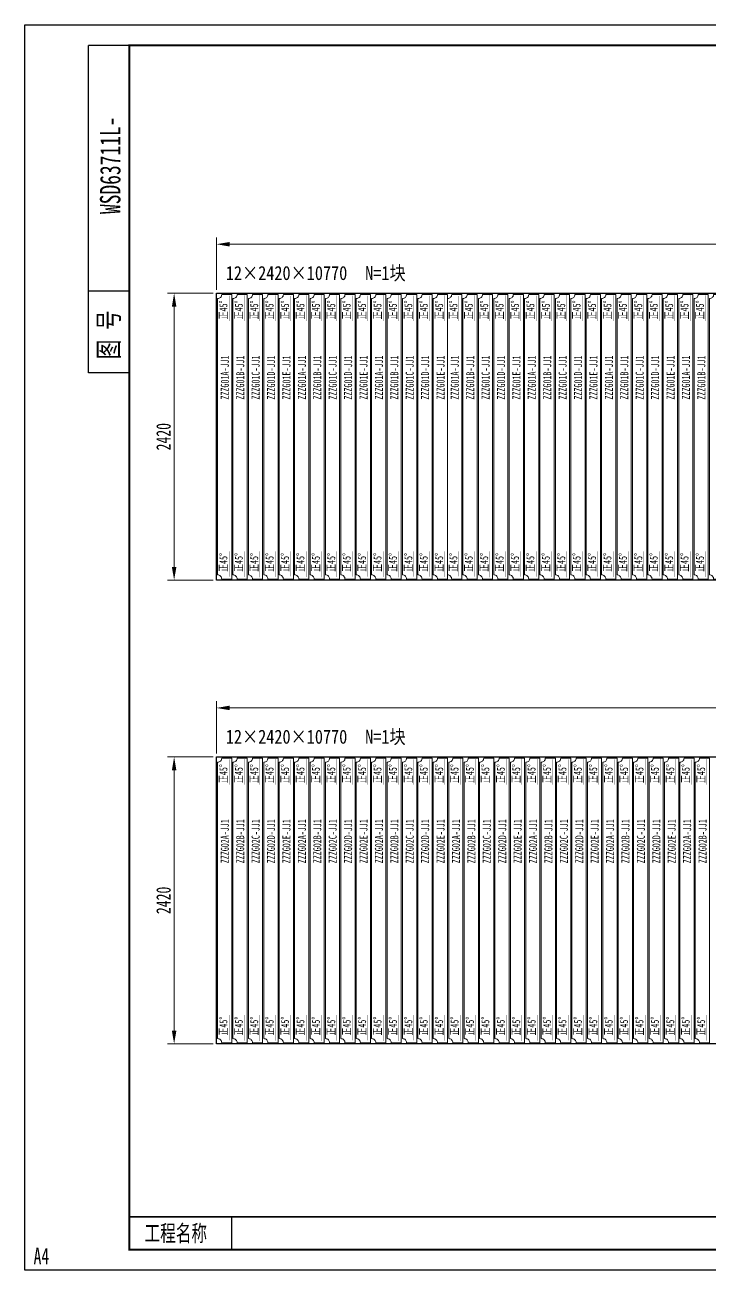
# Model space of a CAD drawing. Extents: x 1629247 to 2251351, y -601856 to -65897.
# Drawn here: x 1864821 to 1870601, y -381680 to -371180 of the extents above; entities that cross this region are included whole.
import ezdxf
from ezdxf.enums import TextEntityAlignment as Align

# ---------------------------------------------------------------- set-up
doc = ezdxf.new("R2010")
doc.units = 0
doc.header["$LTSCALE"] = 2
doc.header["$MEASUREMENT"] = 0
doc.header["$PDMODE"] = 35
doc.header["$PDSIZE"] = 50
doc.linetypes.add('PHANTOM', pattern=[63.5, 31.75, -6.35, 6.35, -6.35, 6.35, -6.35])
doc.layers.get('0').update_dxf_attribs({"linetype": 'CONTINUOUS'})
doc.layers.get('Defpoints').update_dxf_attribs({"linetype": 'CONTINUOUS'})
doc.layers.add('2细线层', color=41, linetype='CONTINUOUS', lineweight=15)
doc.layers.add('标注层', color=3, linetype='CONTINUOUS', lineweight=13)
doc.layers.add('A3', color=7, linetype='CONTINUOUS')
doc.styles.add('仿宋', font='仿宋_GB2312_1.ttf', dxfattribs={"width": 0.7})
doc.dimstyles.new('标准标注样式-45', dxfattribs={"dimscale": 45, "dimtxt": 2.7, "dimasz": 2.5, "dimexe": 1.25, "dimexo": 0.625, "dimtad": 1, "dimdec": 0, "dimdsep": 46, "dimtxsty": '仿宋', "dimcen": 2.5, "dimclrd": 3, "dimclre": 3, "dimclrt": 4, "dimazin": 0, "dimtfac": 1, "dimtdec": 0, "dimtmove": 0, "dimatfit": 3, "dimfxl": 1.25, "dimlwd": 13, "dimlwe": 13, "dimarcsym": 0})

# ---------------------------------------------------------------- blocks, each defined once
blk = doc.blocks.new('tukuangA4-')
at = {"layer": 'A3'}
for p, q in [((537, 7565), (537, 10327)), ((882, 10327), (537, 10327)), ((882, 8256), (537, 8256)), ((882, 7565), (537, 7565)), ((1745, 173), (1745, 449))]:
    blk.add_line(p, q, dxfattribs=at)
blk.add_lwpolyline([(14850, 10500), (14850, 0), (0, 0), (0, 10500)], close=True, dxfattribs=at)
for points, const_width in [([(882, 10327), (14677, 10327), (14677, 173), (882, 173), (882, 10327)], 17.3), ([(882, 449), (14677, 449)], 13.8)]:
    blk.add_lwpolyline(points, dxfattribs=dict(at, const_width=const_width))
at = {"layer": 'A3', "color": 7, "linetype": 'Continuous', "style": '仿宋', "width": 0.7}
blk.add_text('WSD63711L-', height=172.6, rotation=90, dxfattribs=at).set_placement((806, 9316), align=Align.CENTER)
blk.add_text('图 号', height=172.6, rotation=90, dxfattribs=at).set_placement((793, 7681))
blk.add_text('工程名称', height=138.1, dxfattribs=at).set_placement((1009, 242))
blk.add_text('A4', height=138.1, dxfattribs=at).set_placement((139, 50), align=Align.CENTER)
blk = doc.blocks.new('*D196')
at = {"color": 3, "lineweight": 13, "ltscale": 3}
for p, q in [((1866436, -373415), (1866436, -372974)), ((1877206, -373415), (1877206, -372974))]:
    blk.add_line(p, q, dxfattribs=at)
at = {"color": 3, "linetype": 'ByBlock', "lineweight": 13, "ltscale": 3}
blk.add_line((1877094, -373030), (1866549, -373030), dxfattribs=at)
at = {"color": 3, "ltscale": 3}
for points in [[(1866549, -373011), (1866549, -373049), (1866436, -373030)], [(1877094, -373011), (1877094, -373049), (1877206, -373030)]]:
    blk.add_solid(points, dxfattribs=at)
at = {"layer": 'Defpoints', "color": 0, "ltscale": 3}
for p in [(1866436, -373030), (1866436, -373443), (1877206, -373443)]:
    blk.add_point(p, dxfattribs=at)
at = {"color": 4, "ltscale": 3, "insert": (1871821, -372941), "char_height": 121.5, "attachment_point": 5, "style": '仿宋'}
blk.add_mtext('10770', dxfattribs=at)
blk = doc.blocks.new('*D197')
at = {"color": 3, "lineweight": 13, "ltscale": 3}
for p, q in [((1866408, -373443), (1866024, -373443)), ((1866408, -375863), (1866024, -375863))]:
    blk.add_line(p, q, dxfattribs=at)
at = {"color": 3, "linetype": 'ByBlock', "lineweight": 13, "ltscale": 3}
blk.add_line((1866080, -373556), (1866080, -375751), dxfattribs=at)
at = {"color": 3, "ltscale": 3}
for points in [[(1866061, -373556), (1866099, -373556), (1866080, -373443)], [(1866061, -375751), (1866099, -375751), (1866080, -375863)]]:
    blk.add_solid(points, dxfattribs=at)
at = {"layer": 'Defpoints', "color": 0, "ltscale": 3}
for p in [(1866436, -373443), (1866080, -375863), (1866436, -375863)]:
    blk.add_point(p, dxfattribs=at)
at = {"color": 4, "ltscale": 3, "insert": (1865991, -374653), "char_height": 121.5, "attachment_point": 5, "rotation": 90, "style": '仿宋'}
blk.add_mtext('2420', dxfattribs=at)
blk = doc.blocks.new('*D198')
at = {"color": 3, "lineweight": 13, "ltscale": 3}
for p, q in [((1866436, -377325), (1866436, -376884)), ((1877206, -377325), (1877206, -376884))]:
    blk.add_line(p, q, dxfattribs=at)
at = {"color": 3, "linetype": 'ByBlock', "lineweight": 13, "ltscale": 3}
blk.add_line((1877094, -376940), (1866549, -376940), dxfattribs=at)
at = {"color": 3, "ltscale": 3}
for points in [[(1866549, -376921), (1866549, -376959), (1866436, -376940)], [(1877094, -376921), (1877094, -376959), (1877206, -376940)]]:
    blk.add_solid(points, dxfattribs=at)
at = {"layer": 'Defpoints', "color": 0, "ltscale": 3}
for p in [(1866436, -376940), (1866436, -377353), (1877206, -377353)]:
    blk.add_point(p, dxfattribs=at)
at = {"color": 4, "ltscale": 3, "insert": (1871821, -376851), "char_height": 121.5, "attachment_point": 5, "style": '仿宋'}
blk.add_mtext('10770', dxfattribs=at)
blk = doc.blocks.new('*D199')
at = {"color": 3, "lineweight": 13, "ltscale": 3}
for p, q in [((1866408, -377353), (1866024, -377353)), ((1866408, -379773), (1866024, -379773))]:
    blk.add_line(p, q, dxfattribs=at)
at = {"color": 3, "linetype": 'ByBlock', "lineweight": 13, "ltscale": 3}
blk.add_line((1866080, -377466), (1866080, -379661), dxfattribs=at)
at = {"color": 3, "ltscale": 3}
for points in [[(1866061, -377466), (1866099, -377466), (1866080, -377353)], [(1866061, -379661), (1866099, -379661), (1866080, -379773)]]:
    blk.add_solid(points, dxfattribs=at)
at = {"layer": 'Defpoints', "color": 0, "ltscale": 3}
for p in [(1866436, -377353), (1866080, -379773), (1866436, -379773)]:
    blk.add_point(p, dxfattribs=at)
at = {"color": 4, "ltscale": 3, "insert": (1865991, -378563), "char_height": 121.5, "attachment_point": 5, "rotation": 90, "style": '仿宋'}
blk.add_mtext('2420', dxfattribs=at)

msp = doc.modelspace()

# ---------------------------------------------------------------- linework, layer by layer
at = {"color": 8, "ltscale": 3}
for points in [[(1877206.3, -373443.2), (1877206.3, -375863.2), (1866436.3, -375863.2), (1866436.3, -373443.2)], [(1877206.3, -377353.3), (1877206.3, -379773.3), (1866436.3, -379773.3), (1866436.3, -377353.3)]]:
    msp.add_lwpolyline(points, close=True, dxfattribs=at)
at = {"layer": '2细线层', "color": 1, "ltscale": 3}
for points in [[(1866446.3, -373488.2), (1866446.3, -375818.2, -0.4142136), (1866481.3, -375853.2), (1866566.3, -375853.2), (1866566.3, -373453.2), (1866481.3, -373453.2, -0.4142136)], [(1866576.3, -373488.2), (1866576.3, -375818.2, -0.4142136), (1866611.3, -375853.2), (1866696.3, -375853.2), (1866696.3, -373453.2), (1866611.3, -373453.2, -0.4142136)], [(1866706.3, -373488.2), (1866706.3, -375818.2, -0.4142136), (1866741.3, -375853.2), (1866826.3, -375853.2), (1866826.3, -373453.2), (1866741.3, -373453.2, -0.4142136)], [(1866836.3, -373488.2), (1866836.3, -375818.2, -0.4142136), (1866871.3, -375853.2), (1866956.3, -375853.2), (1866956.3, -373453.2), (1866871.3, -373453.2, -0.4142136)], [(1866966.3, -373488.2), (1866966.3, -375818.2, -0.4142136), (1867001.3, -375853.2), (1867086.3, -375853.2), (1867086.3, -373453.2), (1867001.3, -373453.2, -0.4142136)], [(1867096.3, -373488.2), (1867096.3, -375818.2, -0.4142136), (1867131.3, -375853.2), (1867216.3, -375853.2), (1867216.3, -373453.2), (1867131.3, -373453.2, -0.4142136)], [(1867226.3, -373488.2), (1867226.3, -375818.2, -0.4142136), (1867261.3, -375853.2), (1867346.3, -375853.2), (1867346.3, -373453.2), (1867261.3, -373453.2, -0.4142136)], [(1867356.3, -373488.2), (1867356.3, -375818.2, -0.4142136), (1867391.3, -375853.2), (1867476.3, -375853.2), (1867476.3, -373453.2), (1867391.3, -373453.2, -0.4142136)], [(1867486.3, -373488.2), (1867486.3, -375818.2, -0.4142136), (1867521.3, -375853.2), (1867606.3, -375853.2), (1867606.3, -373453.2), (1867521.3, -373453.2, -0.4142136)], [(1867616.3, -373488.2), (1867616.3, -375818.2, -0.4142136), (1867651.3, -375853.2), (1867736.3, -375853.2), (1867736.3, -373453.2), (1867651.3, -373453.2, -0.4142136)], [(1867746.3, -373488.2), (1867746.3, -375818.2, -0.4142136), (1867781.3, -375853.2), (1867866.3, -375853.2), (1867866.3, -373453.2), (1867781.3, -373453.2, -0.4142136)], [(1867876.3, -373488.2), (1867876.3, -375818.2, -0.4142136), (1867911.3, -375853.2), (1867996.3, -375853.2), (1867996.3, -373453.2), (1867911.3, -373453.2, -0.4142136)], [(1868006.3, -373488.2), (1868006.3, -375818.2, -0.4142136), (1868041.3, -375853.2), (1868126.3, -375853.2), (1868126.3, -373453.2), (1868041.3, -373453.2, -0.4142136)], [(1868136.3, -373488.2), (1868136.3, -375818.2, -0.4142136), (1868171.3, -375853.2), (1868256.3, -375853.2), (1868256.3, -373453.2), (1868171.3, -373453.2, -0.4142136)], [(1868266.3, -373488.2), (1868266.3, -375818.2, -0.4142136), (1868301.3, -375853.2), (1868386.3, -375853.2), (1868386.3, -373453.2), (1868301.3, -373453.2, -0.4142136)], [(1868386.3, -373488.2), (1868386.3, -375818.2, -0.4142136), (1868421.3, -375853.2), (1868506.3, -375853.2), (1868506.3, -373453.2), (1868421.3, -373453.2, -0.4142136)], [(1868516.3, -373488.2), (1868516.3, -375818.2, -0.4142136), (1868551.3, -375853.2), (1868636.3, -375853.2), (1868636.3, -373453.2), (1868551.3, -373453.2, -0.4142136)], [(1868646.3, -373488.2), (1868646.3, -375818.2, -0.4142136), (1868681.3, -375853.2), (1868766.3, -375853.2), (1868766.3, -373453.2), (1868681.3, -373453.2, -0.4142136)], [(1868776.3, -373488.2), (1868776.3, -375818.2, -0.4142136), (1868811.3, -375853.2), (1868896.3, -375853.2), (1868896.3, -373453.2), (1868811.3, -373453.2, -0.4142136)], [(1868906.3, -373488.2), (1868906.3, -375818.2, -0.4142136), (1868941.3, -375853.2), (1869026.3, -375853.2), (1869026.3, -373453.2), (1868941.3, -373453.2, -0.4142136)], [(1869036.3, -373488.2), (1869036.3, -375818.2, -0.4142136), (1869071.3, -375853.2), (1869156.3, -375853.2), (1869156.3, -373453.2), (1869071.3, -373453.2, -0.4142136)], [(1869166.3, -373488.2), (1869166.3, -375818.2, -0.4142136), (1869201.3, -375853.2), (1869286.3, -375853.2), (1869286.3, -373453.2), (1869201.3, -373453.2, -0.4142136)], [(1869296.3, -373488.2), (1869296.3, -375818.2, -0.4142136), (1869331.3, -375853.2), (1869416.3, -375853.2), (1869416.3, -373453.2), (1869331.3, -373453.2, -0.4142136)], [(1869426.3, -373488.2), (1869426.3, -375818.2, -0.4142136), (1869461.3, -375853.2), (1869546.3, -375853.2), (1869546.3, -373453.2), (1869461.3, -373453.2, -0.4142136)], [(1869556.3, -373488.2), (1869556.3, -375818.2, -0.4142136), (1869591.3, -375853.2), (1869676.3, -375853.2), (1869676.3, -373453.2), (1869591.3, -373453.2, -0.4142136)], [(1869686.3, -373488.2), (1869686.3, -375818.2, -0.4142136), (1869721.3, -375853.2), (1869806.3, -375853.2), (1869806.3, -373453.2), (1869721.3, -373453.2, -0.4142136)], [(1869816.3, -373488.2), (1869816.3, -375818.2, -0.4142136), (1869851.3, -375853.2), (1869936.3, -375853.2), (1869936.3, -373453.2), (1869851.3, -373453.2, -0.4142136)], [(1869946.3, -373488.2), (1869946.3, -375818.2, -0.4142136), (1869981.3, -375853.2), (1870066.3, -375853.2), (1870066.3, -373453.2), (1869981.3, -373453.2, -0.4142136)], [(1870076.3, -373488.2), (1870076.3, -375818.2, -0.4142136), (1870111.3, -375853.2), (1870196.3, -375853.2), (1870196.3, -373453.2), (1870111.3, -373453.2, -0.4142136)], [(1870206.3, -373488.2), (1870206.3, -375818.2, -0.4142136), (1870241.3, -375853.2), (1870326.3, -375853.2), (1870326.3, -373453.2), (1870241.3, -373453.2, -0.4142136)], [(1870336.3, -373488.2), (1870336.3, -375818.2, -0.4142136), (1870371.3, -375853.2), (1870456.3, -375853.2), (1870456.3, -373453.2), (1870371.3, -373453.2, -0.4142136)], [(1870466.3, -373488.2), (1870466.3, -375818.2, -0.4142136), (1870501.3, -375853.2), (1870586.3, -375853.2), (1870586.3, -373453.2), (1870501.3, -373453.2, -0.4142136)], [(1870596.3, -373488.2), (1870596.3, -375818.2, -0.4142136), (1870631.3, -375853.2), (1870716.3, -375853.2), (1870716.3, -373453.2), (1870631.3, -373453.2, -0.4142136)], [(1866446.3, -377398.3), (1866446.3, -379728.3, -0.4142136), (1866481.3, -379763.3), (1866566.3, -379763.3), (1866566.3, -377363.3), (1866481.3, -377363.3, -0.4142136)], [(1866576.3, -377398.3), (1866576.3, -379728.3, -0.4142136), (1866611.3, -379763.3), (1866696.3, -379763.3), (1866696.3, -377363.3), (1866611.3, -377363.3, -0.4142136)], [(1866706.3, -377398.3), (1866706.3, -379728.3, -0.4142136), (1866741.3, -379763.3), (1866826.3, -379763.3), (1866826.3, -377363.3), (1866741.3, -377363.3, -0.4142136)], [(1866836.3, -377398.3), (1866836.3, -379728.3, -0.4142136), (1866871.3, -379763.3), (1866956.3, -379763.3), (1866956.3, -377363.3), (1866871.3, -377363.3, -0.4142136)], [(1866966.3, -377398.3), (1866966.3, -379728.3, -0.4142136), (1867001.3, -379763.3), (1867086.3, -379763.3), (1867086.3, -377363.3), (1867001.3, -377363.3, -0.4142136)], [(1867096.3, -377398.3), (1867096.3, -379728.3, -0.4142136), (1867131.3, -379763.3), (1867216.3, -379763.3), (1867216.3, -377363.3), (1867131.3, -377363.3, -0.4142136)], [(1867226.3, -377398.3), (1867226.3, -379728.3, -0.4142136), (1867261.3, -379763.3), (1867346.3, -379763.3), (1867346.3, -377363.3), (1867261.3, -377363.3, -0.4142136)], [(1867356.3, -377398.3), (1867356.3, -379728.3, -0.4142136), (1867391.3, -379763.3), (1867476.3, -379763.3), (1867476.3, -377363.3), (1867391.3, -377363.3, -0.4142136)], [(1867486.3, -377398.3), (1867486.3, -379728.3, -0.4142136), (1867521.3, -379763.3), (1867606.3, -379763.3), (1867606.3, -377363.3), (1867521.3, -377363.3, -0.4142136)], [(1867616.3, -377398.3), (1867616.3, -379728.3, -0.4142136), (1867651.3, -379763.3), (1867736.3, -379763.3), (1867736.3, -377363.3), (1867651.3, -377363.3, -0.4142136)], [(1867746.3, -377398.3), (1867746.3, -379728.3, -0.4142136), (1867781.3, -379763.3), (1867866.3, -379763.3), (1867866.3, -377363.3), (1867781.3, -377363.3, -0.4142136)], [(1867876.3, -377398.3), (1867876.3, -379728.3, -0.4142136), (1867911.3, -379763.3), (1867996.3, -379763.3), (1867996.3, -377363.3), (1867911.3, -377363.3, -0.4142136)], [(1868006.3, -377398.3), (1868006.3, -379728.3, -0.4142136), (1868041.3, -379763.3), (1868126.3, -379763.3), (1868126.3, -377363.3), (1868041.3, -377363.3, -0.4142136)], [(1868136.3, -377398.3), (1868136.3, -379728.3, -0.4142136), (1868171.3, -379763.3), (1868256.3, -379763.3), (1868256.3, -377363.3), (1868171.3, -377363.3, -0.4142136)], [(1868266.3, -377398.3), (1868266.3, -379728.3, -0.4142136), (1868301.3, -379763.3), (1868386.3, -379763.3), (1868386.3, -377363.3), (1868301.3, -377363.3, -0.4142136)], [(1868396.3, -377398.3), (1868396.3, -379728.3, -0.4142136), (1868431.3, -379763.3), (1868516.3, -379763.3), (1868516.3, -377363.3), (1868431.3, -377363.3, -0.4142136)], [(1868526.3, -377398.3), (1868526.3, -379728.3, -0.4142136), (1868561.3, -379763.3), (1868646.3, -379763.3), (1868646.3, -377363.3), (1868561.3, -377363.3, -0.4142136)], [(1868656.3, -377398.3), (1868656.3, -379728.3, -0.4142136), (1868691.3, -379763.3), (1868776.3, -379763.3), (1868776.3, -377363.3), (1868691.3, -377363.3, -0.4142136)], [(1868786.3, -377398.3), (1868786.3, -379728.3, -0.4142136), (1868821.3, -379763.3), (1868906.3, -379763.3), (1868906.3, -377363.3), (1868821.3, -377363.3, -0.4142136)], [(1868916.3, -377398.3), (1868916.3, -379728.3, -0.4142136), (1868951.3, -379763.3), (1869036.3, -379763.3), (1869036.3, -377363.3), (1868951.3, -377363.3, -0.4142136)], [(1869046.3, -377398.3), (1869046.3, -379728.3, -0.4142136), (1869081.3, -379763.3), (1869166.3, -379763.3), (1869166.3, -377363.3), (1869081.3, -377363.3, -0.4142136)], [(1869176.3, -377398.3), (1869176.3, -379728.3, -0.4142136), (1869211.3, -379763.3), (1869296.3, -379763.3), (1869296.3, -377363.3), (1869211.3, -377363.3, -0.4142136)], [(1869306.3, -377398.3), (1869306.3, -379728.3, -0.4142136), (1869341.3, -379763.3), (1869426.3, -379763.3), (1869426.3, -377363.3), (1869341.3, -377363.3, -0.4142136)], [(1869436.3, -377398.3), (1869436.3, -379728.3, -0.4142136), (1869471.3, -379763.3), (1869556.3, -379763.3), (1869556.3, -377363.3), (1869471.3, -377363.3, -0.4142136)], [(1869566.3, -377398.3), (1869566.3, -379728.3, -0.4142136), (1869601.3, -379763.3), (1869686.3, -379763.3), (1869686.3, -377363.3), (1869601.3, -377363.3, -0.4142136)], [(1869696.3, -377398.3), (1869696.3, -379728.3, -0.4142136), (1869731.3, -379763.3), (1869816.3, -379763.3), (1869816.3, -377363.3), (1869731.3, -377363.3, -0.4142136)], [(1869826.3, -377398.3), (1869826.3, -379728.3, -0.4142136), (1869861.3, -379763.3), (1869946.3, -379763.3), (1869946.3, -377363.3), (1869861.3, -377363.3, -0.4142136)], [(1869956.3, -377398.3), (1869956.3, -379728.3, -0.4142136), (1869991.3, -379763.3), (1870076.3, -379763.3), (1870076.3, -377363.3), (1869991.3, -377363.3, -0.4142136)], [(1870086.3, -377398.3), (1870086.3, -379728.3, -0.4142136), (1870121.3, -379763.3), (1870206.3, -379763.3), (1870206.3, -377363.3), (1870121.3, -377363.3, -0.4142136)], [(1870216.3, -377398.3), (1870216.3, -379728.3, -0.4142136), (1870251.3, -379763.3), (1870336.3, -379763.3), (1870336.3, -377363.3), (1870251.3, -377363.3, -0.4142136)], [(1870346.3, -377398.3), (1870346.3, -379728.3, -0.4142136), (1870381.3, -379763.3), (1870466.3, -379763.3), (1870466.3, -377363.3), (1870381.3, -377363.3, -0.4142136)], [(1870476.3, -377398.3), (1870476.3, -379728.3, -0.4142136), (1870511.3, -379763.3), (1870596.3, -379763.3), (1870596.3, -377363.3), (1870511.3, -377363.3, -0.4142136)]]:
    msp.add_lwpolyline(points, format="xyb", close=True, dxfattribs=at)
at = {"layer": '标注层', "color": 42}
for points in [[(1866543, -373457.3, 0, 13.9, 0), (1866543, -373498.9, 2.78, 2.78, 0), (1866543, -373677.1, 2.78, 2.78, 0)], [(1866673, -373457.3, 0, 13.9, 0), (1866673, -373498.9, 2.78, 2.78, 0), (1866673, -373677.1, 2.78, 2.78, 0)], [(1866803, -373457.3, 0, 13.9, 0), (1866803, -373498.9, 2.78, 2.78, 0), (1866803, -373677.1, 2.78, 2.78, 0)], [(1866933, -373457.3, 0, 13.9, 0), (1866933, -373498.9, 2.78, 2.78, 0), (1866933, -373677.1, 2.78, 2.78, 0)], [(1867063, -373457.3, 0, 13.9, 0), (1867063, -373498.9, 2.78, 2.78, 0), (1867063, -373677.1, 2.78, 2.78, 0)], [(1867193, -373457.3, 0, 13.9, 0), (1867193, -373498.9, 2.78, 2.78, 0), (1867193, -373677.1, 2.78, 2.78, 0)], [(1867323, -373457.3, 0, 13.9, 0), (1867323, -373498.9, 2.78, 2.78, 0), (1867323, -373677.1, 2.78, 2.78, 0)], [(1867453, -373457.3, 0, 13.9, 0), (1867453, -373498.9, 2.78, 2.78, 0), (1867453, -373677.1, 2.78, 2.78, 0)], [(1867583, -373457.3, 0, 13.9, 0), (1867583, -373498.9, 2.78, 2.78, 0), (1867583, -373677.1, 2.78, 2.78, 0)], [(1867713, -373457.3, 0, 13.9, 0), (1867713, -373498.9, 2.78, 2.78, 0), (1867713, -373677.1, 2.78, 2.78, 0)], [(1867843, -373457.3, 0, 13.9, 0), (1867843, -373498.9, 2.78, 2.78, 0), (1867843, -373677.1, 2.78, 2.78, 0)], [(1867973, -373457.3, 0, 13.9, 0), (1867973, -373498.9, 2.78, 2.78, 0), (1867973, -373677.1, 2.78, 2.78, 0)], [(1868103, -373457.3, 0, 13.9, 0), (1868103, -373498.9, 2.78, 2.78, 0), (1868103, -373677.1, 2.78, 2.78, 0)], [(1868233, -373457.3, 0, 13.9, 0), (1868233, -373498.9, 2.78, 2.78, 0), (1868233, -373677.1, 2.78, 2.78, 0)], [(1868363, -373457.3, 0, 13.9, 0), (1868363, -373498.9, 2.78, 2.78, 0), (1868363, -373677.1, 2.78, 2.78, 0)], [(1868483, -373457.3, 0, 13.9, 0), (1868483, -373498.9, 2.78, 2.78, 0), (1868483, -373677.1, 2.78, 2.78, 0)], [(1868613, -373457.3, 0, 13.9, 0), (1868613, -373498.9, 2.78, 2.78, 0), (1868613, -373677.1, 2.78, 2.78, 0)], [(1868743, -373457.3, 0, 13.9, 0), (1868743, -373498.9, 2.78, 2.78, 0), (1868743, -373677.1, 2.78, 2.78, 0)], [(1868873, -373457.3, 0, 13.9, 0), (1868873, -373498.9, 2.78, 2.78, 0), (1868873, -373677.1, 2.78, 2.78, 0)], [(1869003, -373457.3, 0, 13.9, 0), (1869003, -373498.9, 2.78, 2.78, 0), (1869003, -373677.1, 2.78, 2.78, 0)], [(1869133, -373457.3, 0, 13.9, 0), (1869133, -373498.9, 2.78, 2.78, 0), (1869133, -373677.1, 2.78, 2.78, 0)], [(1869263, -373457.3, 0, 13.9, 0), (1869263, -373498.9, 2.78, 2.78, 0), (1869263, -373677.1, 2.78, 2.78, 0)], [(1869393, -373457.3, 0, 13.9, 0), (1869393, -373498.9, 2.78, 2.78, 0), (1869393, -373677.1, 2.78, 2.78, 0)], [(1869523, -373457.3, 0, 13.9, 0), (1869523, -373498.9, 2.78, 2.78, 0), (1869523, -373677.1, 2.78, 2.78, 0)], [(1869653, -373457.3, 0, 13.9, 0), (1869653, -373498.9, 2.78, 2.78, 0), (1869653, -373677.1, 2.78, 2.78, 0)], [(1869783, -373457.3, 0, 13.9, 0), (1869783, -373498.9, 2.78, 2.78, 0), (1869783, -373677.1, 2.78, 2.78, 0)], [(1869913, -373457.3, 0, 13.9, 0), (1869913, -373498.9, 2.78, 2.78, 0), (1869913, -373677.1, 2.78, 2.78, 0)], [(1870043, -373457.3, 0, 13.9, 0), (1870043, -373498.9, 2.78, 2.78, 0), (1870043, -373677.1, 2.78, 2.78, 0)], [(1870173, -373457.3, 0, 13.9, 0), (1870173, -373498.9, 2.78, 2.78, 0), (1870173, -373677.1, 2.78, 2.78, 0)], [(1870303, -373457.3, 0, 13.9, 0), (1870303, -373498.9, 2.78, 2.78, 0), (1870303, -373677.1, 2.78, 2.78, 0)], [(1870433, -373457.3, 0, 13.9, 0), (1870433, -373498.9, 2.78, 2.78, 0), (1870433, -373677.1, 2.78, 2.78, 0)], [(1870563, -373457.3, 0, 13.9, 0), (1870563, -373498.9, 2.78, 2.78, 0), (1870563, -373677.1, 2.78, 2.78, 0)], [(1866543, -375839.3, 0, 13.9, 0), (1866543, -375797.8, 2.78, 2.78, 0), (1866543, -375619.5, 2.78, 2.78, 0)], [(1866673, -375839.3, 0, 13.9, 0), (1866673, -375797.8, 2.78, 2.78, 0), (1866673, -375619.5, 2.78, 2.78, 0)], [(1866803, -375839.3, 0, 13.9, 0), (1866803, -375797.8, 2.78, 2.78, 0), (1866803, -375619.5, 2.78, 2.78, 0)], [(1866933, -375839.3, 0, 13.9, 0), (1866933, -375797.8, 2.78, 2.78, 0), (1866933, -375619.5, 2.78, 2.78, 0)], [(1867063, -375839.3, 0, 13.9, 0), (1867063, -375797.8, 2.78, 2.78, 0), (1867063, -375619.5, 2.78, 2.78, 0)], [(1867193, -375839.3, 0, 13.9, 0), (1867193, -375797.8, 2.78, 2.78, 0), (1867193, -375619.5, 2.78, 2.78, 0)], [(1867323, -375839.3, 0, 13.9, 0), (1867323, -375797.8, 2.78, 2.78, 0), (1867323, -375619.5, 2.78, 2.78, 0)], [(1867453, -375839.3, 0, 13.9, 0), (1867453, -375797.8, 2.78, 2.78, 0), (1867453, -375619.5, 2.78, 2.78, 0)], [(1867583, -375839.3, 0, 13.9, 0), (1867583, -375797.8, 2.78, 2.78, 0), (1867583, -375619.5, 2.78, 2.78, 0)], [(1867713, -375839.3, 0, 13.9, 0), (1867713, -375797.8, 2.78, 2.78, 0), (1867713, -375619.5, 2.78, 2.78, 0)], [(1867843, -375839.3, 0, 13.9, 0), (1867843, -375797.8, 2.78, 2.78, 0), (1867843, -375619.5, 2.78, 2.78, 0)], [(1867973, -375839.3, 0, 13.9, 0), (1867973, -375797.8, 2.78, 2.78, 0), (1867973, -375619.5, 2.78, 2.78, 0)], [(1868103, -375839.3, 0, 13.9, 0), (1868103, -375797.8, 2.78, 2.78, 0), (1868103, -375619.5, 2.78, 2.78, 0)], [(1868233, -375839.3, 0, 13.9, 0), (1868233, -375797.8, 2.78, 2.78, 0), (1868233, -375619.5, 2.78, 2.78, 0)], [(1868363, -375839.3, 0, 13.9, 0), (1868363, -375797.8, 2.78, 2.78, 0), (1868363, -375619.5, 2.78, 2.78, 0)], [(1868483, -375839.3, 0, 13.9, 0), (1868483, -375797.8, 2.78, 2.78, 0), (1868483, -375619.5, 2.78, 2.78, 0)], [(1868613, -375839.3, 0, 13.9, 0), (1868613, -375797.8, 2.78, 2.78, 0), (1868613, -375619.5, 2.78, 2.78, 0)], [(1868743, -375839.3, 0, 13.9, 0), (1868743, -375797.8, 2.78, 2.78, 0), (1868743, -375619.5, 2.78, 2.78, 0)], [(1868873, -375839.3, 0, 13.9, 0), (1868873, -375797.8, 2.78, 2.78, 0), (1868873, -375619.5, 2.78, 2.78, 0)], [(1869003, -375839.3, 0, 13.9, 0), (1869003, -375797.8, 2.78, 2.78, 0), (1869003, -375619.5, 2.78, 2.78, 0)], [(1869133, -375839.3, 0, 13.9, 0), (1869133, -375797.8, 2.78, 2.78, 0), (1869133, -375619.5, 2.78, 2.78, 0)], [(1869263, -375839.3, 0, 13.9, 0), (1869263, -375797.8, 2.78, 2.78, 0), (1869263, -375619.5, 2.78, 2.78, 0)], [(1869393, -375839.3, 0, 13.9, 0), (1869393, -375797.8, 2.78, 2.78, 0), (1869393, -375619.5, 2.78, 2.78, 0)], [(1869523, -375839.3, 0, 13.9, 0), (1869523, -375797.8, 2.78, 2.78, 0), (1869523, -375619.5, 2.78, 2.78, 0)], [(1869653, -375839.3, 0, 13.9, 0), (1869653, -375797.8, 2.78, 2.78, 0), (1869653, -375619.5, 2.78, 2.78, 0)], [(1869783, -375839.3, 0, 13.9, 0), (1869783, -375797.8, 2.78, 2.78, 0), (1869783, -375619.5, 2.78, 2.78, 0)], [(1869913, -375839.3, 0, 13.9, 0), (1869913, -375797.8, 2.78, 2.78, 0), (1869913, -375619.5, 2.78, 2.78, 0)], [(1870043, -375839.3, 0, 13.9, 0), (1870043, -375797.8, 2.78, 2.78, 0), (1870043, -375619.5, 2.78, 2.78, 0)], [(1870173, -375839.3, 0, 13.9, 0), (1870173, -375797.8, 2.78, 2.78, 0), (1870173, -375619.5, 2.78, 2.78, 0)], [(1870303, -375839.3, 0, 13.9, 0), (1870303, -375797.8, 2.78, 2.78, 0), (1870303, -375619.5, 2.78, 2.78, 0)], [(1870433, -375839.3, 0, 13.9, 0), (1870433, -375797.8, 2.78, 2.78, 0), (1870433, -375619.5, 2.78, 2.78, 0)], [(1870563, -375839.3, 0, 13.9, 0), (1870563, -375797.8, 2.78, 2.78, 0), (1870563, -375619.5, 2.78, 2.78, 0)], [(1866543, -377367.4, 0, 13.9, 0), (1866543, -377409, 2.78, 2.78, 0), (1866543, -377587.2, 2.78, 2.78, 0)], [(1866673, -377367.4, 0, 13.9, 0), (1866673, -377409, 2.78, 2.78, 0), (1866673, -377587.2, 2.78, 2.78, 0)], [(1866803, -377367.4, 0, 13.9, 0), (1866803, -377409, 2.78, 2.78, 0), (1866803, -377587.2, 2.78, 2.78, 0)], [(1866933, -377367.4, 0, 13.9, 0), (1866933, -377409, 2.78, 2.78, 0), (1866933, -377587.2, 2.78, 2.78, 0)], [(1867063, -377367.4, 0, 13.9, 0), (1867063, -377409, 2.78, 2.78, 0), (1867063, -377587.2, 2.78, 2.78, 0)], [(1867193, -377367.4, 0, 13.9, 0), (1867193, -377409, 2.78, 2.78, 0), (1867193, -377587.2, 2.78, 2.78, 0)], [(1867323, -377367.4, 0, 13.9, 0), (1867323, -377409, 2.78, 2.78, 0), (1867323, -377587.2, 2.78, 2.78, 0)], [(1867453, -377367.4, 0, 13.9, 0), (1867453, -377409, 2.78, 2.78, 0), (1867453, -377587.2, 2.78, 2.78, 0)], [(1867583, -377367.4, 0, 13.9, 0), (1867583, -377409, 2.78, 2.78, 0), (1867583, -377587.2, 2.78, 2.78, 0)], [(1867713, -377367.4, 0, 13.9, 0), (1867713, -377409, 2.78, 2.78, 0), (1867713, -377587.2, 2.78, 2.78, 0)], [(1867843, -377367.4, 0, 13.9, 0), (1867843, -377409, 2.78, 2.78, 0), (1867843, -377587.2, 2.78, 2.78, 0)], [(1867973, -377367.4, 0, 13.9, 0), (1867973, -377409, 2.78, 2.78, 0), (1867973, -377587.2, 2.78, 2.78, 0)], [(1868103, -377367.4, 0, 13.9, 0), (1868103, -377409, 2.78, 2.78, 0), (1868103, -377587.2, 2.78, 2.78, 0)], [(1868233, -377367.4, 0, 13.9, 0), (1868233, -377409, 2.78, 2.78, 0), (1868233, -377587.2, 2.78, 2.78, 0)], [(1868363, -377367.4, 0, 13.9, 0), (1868363, -377409, 2.78, 2.78, 0), (1868363, -377587.2, 2.78, 2.78, 0)], [(1868493, -377367.4, 0, 13.9, 0), (1868493, -377409, 2.78, 2.78, 0), (1868493, -377587.2, 2.78, 2.78, 0)], [(1868623, -377367.4, 0, 13.9, 0), (1868623, -377409, 2.78, 2.78, 0), (1868623, -377587.2, 2.78, 2.78, 0)], [(1868753, -377367.4, 0, 13.9, 0), (1868753, -377409, 2.78, 2.78, 0), (1868753, -377587.2, 2.78, 2.78, 0)], [(1868883, -377367.4, 0, 13.9, 0), (1868883, -377409, 2.78, 2.78, 0), (1868883, -377587.2, 2.78, 2.78, 0)], [(1869013, -377367.4, 0, 13.9, 0), (1869013, -377409, 2.78, 2.78, 0), (1869013, -377587.2, 2.78, 2.78, 0)], [(1869143, -377367.4, 0, 13.9, 0), (1869143, -377409, 2.78, 2.78, 0), (1869143, -377587.2, 2.78, 2.78, 0)], [(1869273, -377367.4, 0, 13.9, 0), (1869273, -377409, 2.78, 2.78, 0), (1869273, -377587.2, 2.78, 2.78, 0)], [(1869403, -377367.4, 0, 13.9, 0), (1869403, -377409, 2.78, 2.78, 0), (1869403, -377587.2, 2.78, 2.78, 0)], [(1869533, -377367.4, 0, 13.9, 0), (1869533, -377409, 2.78, 2.78, 0), (1869533, -377587.2, 2.78, 2.78, 0)], [(1869663, -377367.4, 0, 13.9, 0), (1869663, -377409, 2.78, 2.78, 0), (1869663, -377587.2, 2.78, 2.78, 0)], [(1869793, -377367.4, 0, 13.9, 0), (1869793, -377409, 2.78, 2.78, 0), (1869793, -377587.2, 2.78, 2.78, 0)], [(1869923, -377367.4, 0, 13.9, 0), (1869923, -377409, 2.78, 2.78, 0), (1869923, -377587.2, 2.78, 2.78, 0)], [(1870053, -377367.4, 0, 13.9, 0), (1870053, -377409, 2.78, 2.78, 0), (1870053, -377587.2, 2.78, 2.78, 0)], [(1870183, -377367.4, 0, 13.9, 0), (1870183, -377409, 2.78, 2.78, 0), (1870183, -377587.2, 2.78, 2.78, 0)], [(1870313, -377367.4, 0, 13.9, 0), (1870313, -377409, 2.78, 2.78, 0), (1870313, -377587.2, 2.78, 2.78, 0)], [(1870443, -377367.4, 0, 13.9, 0), (1870443, -377409, 2.78, 2.78, 0), (1870443, -377587.2, 2.78, 2.78, 0)], [(1870573, -377367.4, 0, 13.9, 0), (1870573, -377409, 2.78, 2.78, 0), (1870573, -377587.2, 2.78, 2.78, 0)], [(1866543, -379749.4, 0, 13.9, 0), (1866543, -379707.9, 2.78, 2.78, 0), (1866543, -379529.6, 2.78, 2.78, 0)], [(1866673, -379749.4, 0, 13.9, 0), (1866673, -379707.9, 2.78, 2.78, 0), (1866673, -379529.6, 2.78, 2.78, 0)], [(1866803, -379749.4, 0, 13.9, 0), (1866803, -379707.9, 2.78, 2.78, 0), (1866803, -379529.6, 2.78, 2.78, 0)], [(1866933, -379749.4, 0, 13.9, 0), (1866933, -379707.9, 2.78, 2.78, 0), (1866933, -379529.6, 2.78, 2.78, 0)], [(1867063, -379749.4, 0, 13.9, 0), (1867063, -379707.9, 2.78, 2.78, 0), (1867063, -379529.6, 2.78, 2.78, 0)], [(1867193, -379749.4, 0, 13.9, 0), (1867193, -379707.9, 2.78, 2.78, 0), (1867193, -379529.6, 2.78, 2.78, 0)], [(1867323, -379749.4, 0, 13.9, 0), (1867323, -379707.9, 2.78, 2.78, 0), (1867323, -379529.6, 2.78, 2.78, 0)], [(1867453, -379749.4, 0, 13.9, 0), (1867453, -379707.9, 2.78, 2.78, 0), (1867453, -379529.6, 2.78, 2.78, 0)], [(1867583, -379749.4, 0, 13.9, 0), (1867583, -379707.9, 2.78, 2.78, 0), (1867583, -379529.6, 2.78, 2.78, 0)], [(1867713, -379749.4, 0, 13.9, 0), (1867713, -379707.9, 2.78, 2.78, 0), (1867713, -379529.6, 2.78, 2.78, 0)], [(1867843, -379749.4, 0, 13.9, 0), (1867843, -379707.9, 2.78, 2.78, 0), (1867843, -379529.6, 2.78, 2.78, 0)], [(1867973, -379749.4, 0, 13.9, 0), (1867973, -379707.9, 2.78, 2.78, 0), (1867973, -379529.6, 2.78, 2.78, 0)], [(1868103, -379749.4, 0, 13.9, 0), (1868103, -379707.9, 2.78, 2.78, 0), (1868103, -379529.6, 2.78, 2.78, 0)], [(1868233, -379749.4, 0, 13.9, 0), (1868233, -379707.9, 2.78, 2.78, 0), (1868233, -379529.6, 2.78, 2.78, 0)], [(1868363, -379749.4, 0, 13.9, 0), (1868363, -379707.9, 2.78, 2.78, 0), (1868363, -379529.6, 2.78, 2.78, 0)], [(1868493, -379749.4, 0, 13.9, 0), (1868493, -379707.9, 2.78, 2.78, 0), (1868493, -379529.6, 2.78, 2.78, 0)], [(1868623, -379749.4, 0, 13.9, 0), (1868623, -379707.9, 2.78, 2.78, 0), (1868623, -379529.6, 2.78, 2.78, 0)], [(1868753, -379749.4, 0, 13.9, 0), (1868753, -379707.9, 2.78, 2.78, 0), (1868753, -379529.6, 2.78, 2.78, 0)], [(1868883, -379749.4, 0, 13.9, 0), (1868883, -379707.9, 2.78, 2.78, 0), (1868883, -379529.6, 2.78, 2.78, 0)], [(1869013, -379749.4, 0, 13.9, 0), (1869013, -379707.9, 2.78, 2.78, 0), (1869013, -379529.6, 2.78, 2.78, 0)], [(1869143, -379749.4, 0, 13.9, 0), (1869143, -379707.9, 2.78, 2.78, 0), (1869143, -379529.6, 2.78, 2.78, 0)], [(1869273, -379749.4, 0, 13.9, 0), (1869273, -379707.9, 2.78, 2.78, 0), (1869273, -379529.6, 2.78, 2.78, 0)], [(1869403, -379749.4, 0, 13.9, 0), (1869403, -379707.9, 2.78, 2.78, 0), (1869403, -379529.6, 2.78, 2.78, 0)], [(1869533, -379749.4, 0, 13.9, 0), (1869533, -379707.9, 2.78, 2.78, 0), (1869533, -379529.6, 2.78, 2.78, 0)], [(1869663, -379749.4, 0, 13.9, 0), (1869663, -379707.9, 2.78, 2.78, 0), (1869663, -379529.6, 2.78, 2.78, 0)], [(1869793, -379749.4, 0, 13.9, 0), (1869793, -379707.9, 2.78, 2.78, 0), (1869793, -379529.6, 2.78, 2.78, 0)], [(1869923, -379749.4, 0, 13.9, 0), (1869923, -379707.9, 2.78, 2.78, 0), (1869923, -379529.6, 2.78, 2.78, 0)], [(1870053, -379749.4, 0, 13.9, 0), (1870053, -379707.9, 2.78, 2.78, 0), (1870053, -379529.6, 2.78, 2.78, 0)], [(1870183, -379749.4, 0, 13.9, 0), (1870183, -379707.9, 2.78, 2.78, 0), (1870183, -379529.6, 2.78, 2.78, 0)], [(1870313, -379749.4, 0, 13.9, 0), (1870313, -379707.9, 2.78, 2.78, 0), (1870313, -379529.6, 2.78, 2.78, 0)], [(1870443, -379749.4, 0, 13.9, 0), (1870443, -379707.9, 2.78, 2.78, 0), (1870443, -379529.6, 2.78, 2.78, 0)], [(1870573, -379749.4, 0, 13.9, 0), (1870573, -379707.9, 2.78, 2.78, 0), (1870573, -379529.6, 2.78, 2.78, 0)]]:
    msp.add_lwpolyline(points, format="xyseb", dxfattribs=at)

# ---------------------------------------------------------------- block references
at = {"color": 8}
msp.add_blockref('tukuangA4-', (1864821, -381680.5), dxfattribs=at)

# ---------------------------------------------------------------- texts
at = {"color": 7, "style": '仿宋', "width": 0.85}
for s, height, p in [('12×2420×10770', 118.125, (1866515.8, -373331.5)), ('N=1块', 118.12, (1867691.8, -373331.5)), ('12×2420×10770', 118.125, (1866515.8, -377241.7)), ('N=1块', 118.12, (1867691.8, -377241.7))]:
    msp.add_text(s, height=height, dxfattribs=at).set_placement(p)
at = {"color": 6, "linetype": 'PHANTOM', "ltscale": 10, "style": '仿宋', "width": 0.7}
for s, p in [('ZZZG01A-JJ1', (1866541.2, -374339.8)), ('ZZZG01B-JJ1', (1866671.2, -374339.8)), ('ZZZG01C-JJ1', (1866801.2, -374339.8)), ('ZZZG01D-JJ1', (1866931.2, -374339.8)), ('ZZZG01E-JJ1', (1867061.2, -374339.8)), ('ZZZG01A-JJ1', (1867191.2, -374339.8)), ('ZZZG01B-JJ1', (1867321.2, -374339.8)), ('ZZZG01C-JJ1', (1867451.2, -374339.8)), ('ZZZG01D-JJ1', (1867581.2, -374339.8)), ('ZZZG01E-JJ1', (1867711.2, -374339.8)), ('ZZZG01A-JJ1', (1867841.2, -374339.8)), ('ZZZG01B-JJ1', (1867971.2, -374339.8)), ('ZZZG01C-JJ1', (1868101.2, -374339.8)), ('ZZZG01D-JJ1', (1868231.2, -374339.8)), ('ZZZG01E-JJ1', (1868361.2, -374339.8)), ('ZZZG01A-JJ1', (1868481.2, -374339.8)), ('ZZZG01B-JJ1', (1868611.2, -374339.8)), ('ZZZG01C-JJ1', (1868741.2, -374339.8)), ('ZZZG01D-JJ1', (1868871.2, -374339.8)), ('ZZZG01E-JJ1', (1869001.2, -374339.8)), ('ZZZG01A-JJ1', (1869131.2, -374339.8)), ('ZZZG01B-JJ1', (1869261.2, -374339.8)), ('ZZZG01C-JJ1', (1869391.2, -374339.8)), ('ZZZG01D-JJ1', (1869521.2, -374339.8)), ('ZZZG01E-JJ1', (1869651.2, -374339.8)), ('ZZZG01A-JJ1', (1869781.2, -374339.8)), ('ZZZG01B-JJ1', (1869911.2, -374339.8)), ('ZZZG01C-JJ1', (1870041.2, -374339.8)), ('ZZZG01D-JJ1', (1870171.2, -374339.8)), ('ZZZG01E-JJ1', (1870301.2, -374339.8)), ('ZZZG01A-JJ1', (1870431.2, -374339.8)), ('ZZZG01B-JJ1', (1870561.2, -374339.8)), ('ZZZG02A-JJ1', (1866541.2, -378249.9)), ('ZZZG02B-JJ1', (1866671.2, -378249.9)), ('ZZZG02C-JJ1', (1866801.2, -378249.9)), ('ZZZG02D-JJ1', (1866931.2, -378249.9)), ('ZZZG02E-JJ1', (1867061.2, -378249.9)), ('ZZZG02A-JJ1', (1867191.2, -378249.9)), ('ZZZG02B-JJ1', (1867321.2, -378249.9)), ('ZZZG02C-JJ1', (1867451.2, -378249.9)), ('ZZZG02D-JJ1', (1867581.2, -378249.9)), ('ZZZG02E-JJ1', (1867711.2, -378249.9)), ('ZZZG02A-JJ1', (1867841.2, -378249.9)), ('ZZZG02B-JJ1', (1867971.2, -378249.9)), ('ZZZG02C-JJ1', (1868101.2, -378249.9)), ('ZZZG02D-JJ1', (1868231.2, -378249.9)), ('ZZZG02E-JJ1', (1868361.2, -378249.9)), ('ZZZG02A-JJ1', (1868491.2, -378249.9)), ('ZZZG02B-JJ1', (1868621.2, -378249.9)), ('ZZZG02C-JJ1', (1868751.2, -378249.9)), ('ZZZG02D-JJ1', (1868881.2, -378249.9)), ('ZZZG02E-JJ1', (1869011.2, -378249.9)), ('ZZZG02A-JJ1', (1869141.2, -378249.9)), ('ZZZG02B-JJ1', (1869271.2, -378249.9)), ('ZZZG02C-JJ1', (1869401.2, -378249.9)), ('ZZZG02D-JJ1', (1869531.2, -378249.9)), ('ZZZG02E-JJ1', (1869661.2, -378249.9)), ('ZZZG02A-JJ1', (1869791.2, -378249.9)), ('ZZZG02B-JJ1', (1869921.2, -378249.9)), ('ZZZG02C-JJ1', (1870051.2, -378249.9)), ('ZZZG02D-JJ1', (1870181.2, -378249.9)), ('ZZZG02E-JJ1', (1870311.2, -378249.9)), ('ZZZG02A-JJ1', (1870441.2, -378249.9)), ('ZZZG02B-JJ1', (1870571.2, -378249.9))]:
    msp.add_text(s, height=67.5, rotation=90, dxfattribs=at).set_placement(p)
at = {"layer": '标注层', "color": 42, "style": '仿宋', "width": 0.7}
for p in [(1866529, -373662.7), (1866659, -373662.7), (1866789, -373662.7), (1866919, -373662.7), (1867049, -373662.7), (1867179, -373662.7), (1867309, -373662.7), (1867439, -373662.7), (1867569, -373662.7), (1867699, -373662.7), (1867829, -373662.7), (1867959, -373662.7), (1868089, -373662.7), (1868219, -373662.7), (1868349, -373662.7), (1868469, -373662.7), (1868599, -373662.7), (1868729, -373662.7), (1868859, -373662.7), (1868989, -373662.7), (1869119, -373662.7), (1869249, -373662.7), (1869379, -373662.7), (1869509, -373662.7), (1869639, -373662.7), (1869769, -373662.7), (1869899, -373662.7), (1870029, -373662.7), (1870159, -373662.7), (1870289, -373662.7), (1870419, -373662.7), (1870549, -373662.7), (1866529, -375792), (1866659, -375792), (1866789, -375792), (1866919, -375792), (1867049, -375792), (1867179, -375792), (1867309, -375792), (1867439, -375792), (1867569, -375792), (1867699, -375792), (1867829, -375792), (1867959, -375792), (1868089, -375792), (1868219, -375792), (1868349, -375792), (1868469, -375792), (1868599, -375792), (1868729, -375792), (1868859, -375792), (1868989, -375792), (1869119, -375792), (1869249, -375792), (1869379, -375792), (1869509, -375792), (1869639, -375792), (1869769, -375792), (1869899, -375792), (1870029, -375792), (1870159, -375792), (1870289, -375792), (1870419, -375792), (1870549, -375792), (1866529, -377572.8), (1866659, -377572.8), (1866789, -377572.8), (1866919, -377572.8), (1867049, -377572.8), (1867179, -377572.8), (1867309, -377572.8), (1867439, -377572.8), (1867569, -377572.8), (1867699, -377572.8), (1867829, -377572.8), (1867959, -377572.8), (1868089, -377572.8), (1868219, -377572.8), (1868349, -377572.8), (1868479, -377572.8), (1868609, -377572.8), (1868739, -377572.8), (1868869, -377572.8), (1868999, -377572.8), (1869129, -377572.8), (1869259, -377572.8), (1869389, -377572.8), (1869519, -377572.8), (1869649, -377572.8), (1869779, -377572.8), (1869909, -377572.8), (1870039, -377572.8), (1870169, -377572.8), (1870299, -377572.8), (1870429, -377572.8), (1870559, -377572.8), (1866529, -379702.2), (1866659, -379702.2), (1866789, -379702.2), (1866919, -379702.2), (1867049, -379702.2), (1867179, -379702.2), (1867309, -379702.2), (1867439, -379702.2), (1867569, -379702.2), (1867699, -379702.2), (1867829, -379702.2), (1867959, -379702.2), (1868089, -379702.2), (1868219, -379702.2), (1868349, -379702.2), (1868479, -379702.2), (1868609, -379702.2), (1868739, -379702.2), (1868869, -379702.2), (1868999, -379702.2), (1869129, -379702.2), (1869259, -379702.2), (1869389, -379702.2), (1869519, -379702.2), (1869649, -379702.2), (1869779, -379702.2), (1869909, -379702.2), (1870039, -379702.2), (1870169, -379702.2), (1870299, -379702.2), (1870429, -379702.2), (1870559, -379702.2)]:
    msp.add_text('正45%%D', height=67.5, rotation=90, dxfattribs=at).set_placement(p)

# ---------------------------------------------------------------- dimensions: what is measured, and where the dimension line sits
at = {"color": 8, "ltscale": 3}
for base, p1, p2, picture, middle in [((1866436.3, -373029.9), (1877206.3, -373443.2), (1866436.3, -373443.2), '*D196', (1871821.3, -372941)), ((1866436.3, -376940), (1877206.3, -377353.3), (1866436.3, -377353.3), '*D198', (1871821.3, -376851.1))]:
    dim = msp.add_linear_dim(base=base, p1=p1, p2=p2, dimstyle='标准标注样式-45', dxfattribs=at)
    dim.commit()
    dim.dimension.update_dxf_attribs({"geometry": picture, "text_midpoint": middle})
for base, p1, p2, picture, middle in [((1866080, -375863.2), (1866436.3, -373443.2), (1866436.3, -375863.2), '*D197', (1865991.1, -374653.2)), ((1866080, -379773.3), (1866436.3, -377353.3), (1866436.3, -379773.3), '*D199', (1865991.1, -378563.3))]:
    dim = msp.add_linear_dim(base=base, p1=p1, p2=p2, angle=90, dimstyle='标准标注样式-45', dxfattribs=at)
    dim.commit()
    dim.dimension.update_dxf_attribs({"geometry": picture, "text_midpoint": middle})

doc.saveas('drawing.dxf')
